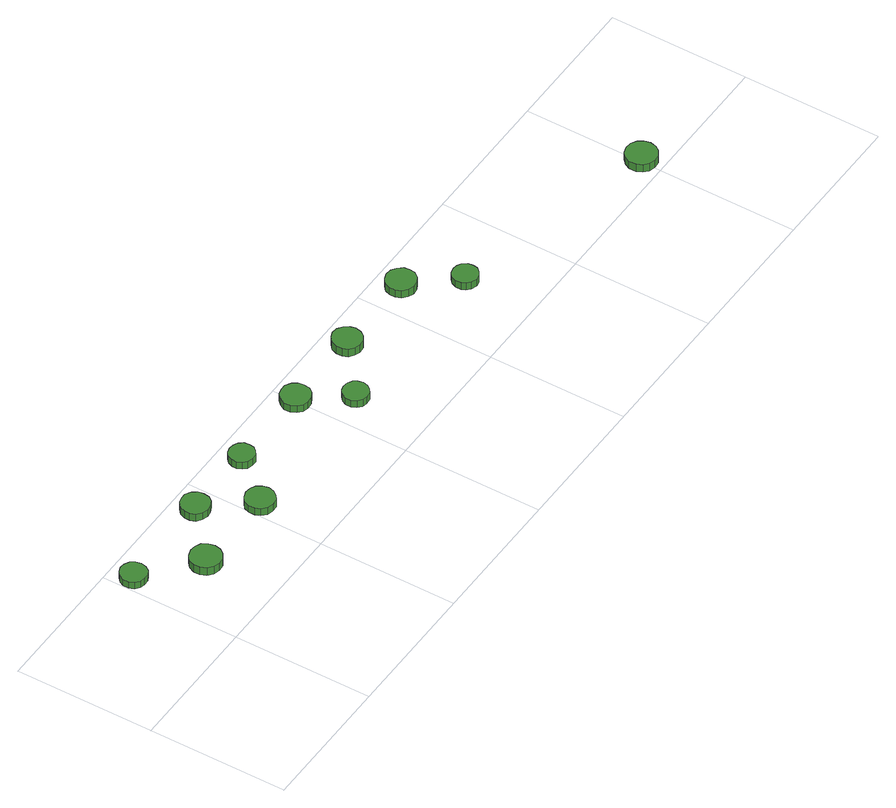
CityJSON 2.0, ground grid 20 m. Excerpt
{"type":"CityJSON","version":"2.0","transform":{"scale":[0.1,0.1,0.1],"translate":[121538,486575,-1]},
"CityObjects":{
"tree1":{"type":"SolitaryVegetationObject","attributes":{"function":"something"},"geometry":[{"type":"MultiSurface","lod":"1","boundaries":[[[0,1,2,3,4,5,6,7,8,9,10,11,12,13,14]],[[15,16,17,18,19,20,21,22,23,24,25,26,27,28,29]],[[0,29,28,1]],[[1,28,27,2]],[[2,27,26,3]],[[3,26,25,4]],[[4,25,24,5]],[[5,24,23,6]],[[6,23,22,7]],[[7,22,21,8]],[[8,21,20,9]],[[9,20,19,10]],[[10,19,18,11]],[[11,18,17,12]],[[12,17,16,13]],[[13,16,15,14]],[[14,15,29,0]]]}]},
"tree2":{"type":"SolitaryVegetationObject","attributes":{"function":"something"},"geometry":[{"type":"MultiSurface","lod":"1","boundaries":[[[30,31,32,33,34,35,36,37,38,39,40,41,42,43,44]],[[45,46,47,48,49,50,51,52,53,54,55,56,57,58,59]],[[30,59,58,31]],[[31,58,57,32]],[[32,57,56,33]],[[33,56,55,34]],[[34,55,54,35]],[[35,54,53,36]],[[36,53,52,37]],[[37,52,51,38]],[[38,51,50,39]],[[39,50,49,40]],[[40,49,48,41]],[[41,48,47,42]],[[42,47,46,43]],[[43,46,45,44]],[[44,45,59,30]]]}]},
"tree3":{"type":"SolitaryVegetationObject","attributes":{"function":"something"},"geometry":[{"type":"MultiSurface","lod":"1","boundaries":[[[60,61,62,63,64,65,66,67,68,69,70,71,72,73,74]],[[75,76,77,78,79,80,81,82,83,84,85,86,87,88,89]],[[60,89,88,61]],[[61,88,87,62]],[[62,87,86,63]],[[63,86,85,64]],[[64,85,84,65]],[[65,84,83,66]],[[66,83,82,67]],[[67,82,81,68]],[[68,81,80,69]],[[69,80,79,70]],[[70,79,78,71]],[[71,78,77,72]],[[72,77,76,73]],[[73,76,75,74]],[[74,75,89,60]]]}]},
"tree4":{"type":"SolitaryVegetationObject","attributes":{"function":"something"},"geometry":[{"type":"MultiSurface","lod":"1","boundaries":[[[90,91,92,93,94,95,96,97,98,99,100,101,102,103,104]],[[105,106,107,108,109,110,111,112,113,114,115,116,117,118,119]],[[90,119,118,91]],[[91,118,117,92]],[[92,117,116,93]],[[93,116,115,94]],[[94,115,114,95]],[[95,114,113,96]],[[96,113,112,97]],[[97,112,111,98]],[[98,111,110,99]],[[99,110,109,100]],[[100,109,108,101]],[[101,108,107,102]],[[102,107,106,103]],[[103,106,105,104]],[[104,105,119,90]]]}]},
"tree5":{"type":"SolitaryVegetationObject","attributes":{"function":"something"},"geometry":[{"type":"MultiSurface","lod":"1","boundaries":[[[120,121,122,123,124,125,126,127,128,129,130,131,132,133,134]],[[135,136,137,138,139,140,141,142,143,144,145,146,147,148,149]],[[120,149,148,121]],[[121,148,147,122]],[[122,147,146,123]],[[123,146,145,124]],[[124,145,144,125]],[[125,144,143,126]],[[126,143,142,127]],[[127,142,141,128]],[[128,141,140,129]],[[129,140,139,130]],[[130,139,138,131]],[[131,138,137,132]],[[132,137,136,133]],[[133,136,135,134]],[[134,135,149,120]]]}]},
"tree6":{"type":"SolitaryVegetationObject","attributes":{"function":"something"},"geometry":[{"type":"MultiSurface","lod":"1","boundaries":[[[150,151,152,153,154,155,156,157,158,159,160,161,162,163,164]],[[165,166,167,168,169,170,171,172,173,174,175,176,177,178,179]],[[150,179,178,151]],[[151,178,177,152]],[[152,177,176,153]],[[153,176,175,154]],[[154,175,174,155]],[[155,174,173,156]],[[156,173,172,157]],[[157,172,171,158]],[[158,171,170,159]],[[159,170,169,160]],[[160,169,168,161]],[[161,168,167,162]],[[162,167,166,163]],[[163,166,165,164]],[[164,165,179,150]]]}]},
"tree7":{"type":"SolitaryVegetationObject","attributes":{"function":"something"},"geometry":[{"type":"MultiSurface","lod":"1","boundaries":[[[180,181,182,183,184,185,186,187,188,189,190,191,192,193,194]],[[195,196,197,198,199,200,201,202,203,204,205,206,207,208,209]],[[180,209,208,181]],[[181,208,207,182]],[[182,207,206,183]],[[183,206,205,184]],[[184,205,204,185]],[[185,204,203,186]],[[186,203,202,187]],[[187,202,201,188]],[[188,201,200,189]],[[189,200,199,190]],[[190,199,198,191]],[[191,198,197,192]],[[192,197,196,193]],[[193,196,195,194]],[[194,195,209,180]]]}]},
"tree8":{"type":"SolitaryVegetationObject","attributes":{"function":"something"},"geometry":[{"type":"MultiSurface","lod":"1","boundaries":[[[210,211,212,213,214,215,216,217,218,219,220,221,222,223,224]],[[225,226,227,228,229,230,231,232,233,234,235,236,237,238,239]],[[210,239,238,211]],[[211,238,237,212]],[[212,237,236,213]],[[213,236,235,214]],[[214,235,234,215]],[[215,234,233,216]],[[216,233,232,217]],[[217,232,231,218]],[[218,231,230,219]],[[219,230,229,220]],[[220,229,228,221]],[[221,228,227,222]],[[222,227,226,223]],[[223,226,225,224]],[[224,225,239,210]]]}]},
"tree9":{"type":"SolitaryVegetationObject","attributes":{"function":"something"},"geometry":[{"type":"MultiSurface","lod":"1","boundaries":[[[240,241,242,243,244,245,246,247,248,249,250,251,252,253,254]],[[255,256,257,258,259,260,261,262,263,264,265,266,267,268,269]],[[240,269,268,241]],[[241,268,267,242]],[[242,267,266,243]],[[243,266,265,244]],[[244,265,264,245]],[[245,264,263,246]],[[246,263,262,247]],[[247,262,261,248]],[[248,261,260,249]],[[249,260,259,250]],[[250,259,258,251]],[[251,258,257,252]],[[252,257,256,253]],[[253,256,255,254]],[[254,255,269,240]]]}]},
"tree10":{"type":"SolitaryVegetationObject","attributes":{"function":"something"},"geometry":[{"type":"MultiSurface","lod":"1","boundaries":[[[270,271,272,273,274,275,276,277,278,279,280,281,282,283,284]],[[285,286,287,288,289,290,291,292,293,294,295,296,297,298,299]],[[270,299,298,271]],[[271,298,297,272]],[[272,297,296,273]],[[273,296,295,274]],[[274,295,294,275]],[[275,294,293,276]],[[276,293,292,277]],[[277,292,291,278]],[[278,291,290,279]],[[279,290,289,280]],[[280,289,288,281]],[[281,288,287,282]],[[282,287,286,283]],[[283,286,285,284]],[[284,285,299,270]]]}]},
"tree11":{"type":"SolitaryVegetationObject","attributes":{"function":"something"},"geometry":[{"type":"MultiSurface","lod":"1","boundaries":[[[300,301,302,303,304,305,306,307,308,309,310,311,312,313,314]],[[315,316,317,318,319,320,321,322,323,324,325,326,327,328,329]],[[300,329,328,301]],[[301,328,327,302]],[[302,327,326,303]],[[303,326,325,304]],[[304,325,324,305]],[[305,324,323,306]],[[306,323,322,307]],[[307,322,321,308]],[[308,321,320,309]],[[309,320,319,310]],[[310,319,318,311]],[[311,318,317,312]],[[312,317,316,313]],[[313,316,315,314]],[[314,315,329,300]]]}]}
},
"vertices":[
[39,167,19],[37,175,19],[33,181,19],[26,185,19],[18,186,19],[11,183,19],[5,178,19],[2,171,19],[2,163,19],[5,156,19],[11,151,19],[18,149,19],[26,149,19],[33,153,19],[37,159,19],[37,159,8],[33,153,8],[26,149,8],[18,149,8],[11,151,8],[5,156,8],[2,163,8],[2,171,8],[5,178,8],[11,183,8],[18,186,8],[26,185,8],[33,181,8],[37,175,8],[39,167,8],
[114,104,22],[112,113,22],[107,121,22],[99,125,22],[90,126,22],[81,123,22],[74,117,22],[70,109,22],[70,100,22],[74,91,22],[81,85,22],[90,82,22],[99,83,22],[107,88,22],[112,95,22],[112,95,9],[107,88,9],[99,83,9],[90,82,9],[81,85,9],[74,91,9],[70,100,9],[70,109,9],[74,117,9],[81,123,9],[90,126,9],[99,125,9],[107,121,9],[112,113,9],[114,104,9],
[186,167,21],[185,175,21],[180,182,21],[172,187,21],[164,187,21],[156,185,21],[149,179,21],[146,171,21],[146,163,21],[149,155,21],[156,150,21],[164,147,21],[172,148,21],[180,152,21],[185,159,21],[185,159,9],[180,152,9],[172,148,9],[164,147,9],[156,150,9],[149,155,9],[146,163,9],[146,171,9],[149,179,9],[156,185,9],[164,187,9],[172,187,9],[180,182,9],[185,175,9],[186,167,9],
[238,102,23],[236,111,23],[231,118,23],[224,122,23],[215,123,23],[207,120,23],[200,115,23],[197,107,23],[197,98,23],[200,90,23],[207,84,23],[215,82,23],[224,82,23],[231,87,23],[236,94,23],[236,94,11],[231,87,11],[224,82,11],[215,82,11],[207,84,11],[200,90,11],[197,98,11],[197,107,11],[200,115,11],[207,120,11],[215,123,11],[224,122,11],[231,118,11],[236,111,11],[238,102,11],
[292,166,21],[291,174,21],[286,180,21],[280,183,21],[272,184,21],[265,182,21],[260,177,21],[257,170,21],[257,163,21],[260,156,21],[265,151,21],[272,149,21],[280,149,21],[286,153,21],[291,159,21],[291,159,9],[286,153,9],[280,149,9],[272,149,9],[265,151,9],[260,156,9],[257,163,9],[257,170,9],[260,177,9],[265,182,9],[272,184,9],[280,183,9],[286,180,9],[291,174,9],[292,166,9],
[420,166,21],[419,174,21],[414,181,21],[406,186,21],[397,186,21],[389,184,21],[383,178,21],[379,170,21],[379,161,21],[383,153,21],[389,147,21],[397,145,21],[406,146,21],[414,150,21],[419,157,21],[419,157,9],[414,150,9],[406,146,9],[397,145,9],[389,147,9],[383,153,9],[379,161,9],[379,170,9],[383,178,9],[389,184,9],[397,186,9],[406,186,9],[414,181,9],[419,174,9],[420,166,9],
[462,103,24],[460,110,24],[456,116,24],[450,120,24],[442,121,24],[435,119,24],[429,114,24],[426,107,24],[426,99,24],[429,92,24],[435,87,24],[442,85,24],[450,86,24],[456,90,24],[460,96,24],[460,96,12],[456,90,12],[450,86,12],[442,85,12],[435,87,12],[429,92,12],[426,99,12],[426,107,12],[429,114,12],[435,119,12],[442,121,12],[450,120,12],[456,116,12],[460,110,12],[462,103,12],
[541,165,22],[539,173,22],[534,180,22],[527,185,22],[518,186,22],[510,183,22],[503,177,22],[500,169,22],[500,160,22],[503,152,22],[510,147,22],[518,144,22],[527,145,22],[534,149,22],[539,156,22],[539,156,9],[534,149,9],[527,145,9],[518,144,9],[510,147,9],[503,152,9],[500,160,9],[500,169,9],[503,177,9],[510,183,9],[518,186,9],[527,185,9],[534,180,9],[539,173,9],[541,165,9],
[666,164,23],[665,172,23],[659,179,23],[652,184,23],[643,185,23],[635,182,23],[628,176,23],[625,168,23],[625,160,23],[628,152,23],[635,146,23],[643,143,23],[652,144,23],[659,148,23],[665,155,23],[665,155,10],[659,148,10],[652,144,10],[643,143,10],[635,146,10],[628,152,10],[625,160,10],[625,168,10],[628,176,10],[635,182,10],[643,185,10],[652,184,10],[659,179,10],[665,172,10],[666,164,10],
[715,100,24],[714,107,24],[709,114,24],[703,117,24],[696,118,24],[688,116,24],[683,111,24],[680,104,24],[680,96,24],[683,90,24],[688,85,24],[696,82,24],[703,83,24],[709,87,24],[714,93,24],[714,93,12],[709,87,12],[703,83,12],[696,82,12],[688,85,12],[683,90,12],[680,96,12],[680,104,12],[683,111,12],[688,116,12],[696,118,12],[703,117,12],[709,114,12],[714,107,12],[715,100,12],
[1021,28,26],[1019,37,26],[1014,44,26],[1006,49,26],[997,50,26],[988,47,26],[982,41,26],[978,33,26],[978,23,26],[982,15,26],[988,9,26],[997,6,26],[1006,7,26],[1014,12,26],[1019,19,26],[1019,19,13],[1014,12,13],[1006,7,13],[997,6,13],[988,9,13],[982,15,13],[978,23,13],[978,33,13],[982,41,13],[988,47,13],[997,50,13],[1006,49,13],[1014,44,13],[1019,37,13],[1021,28,13]
]}
